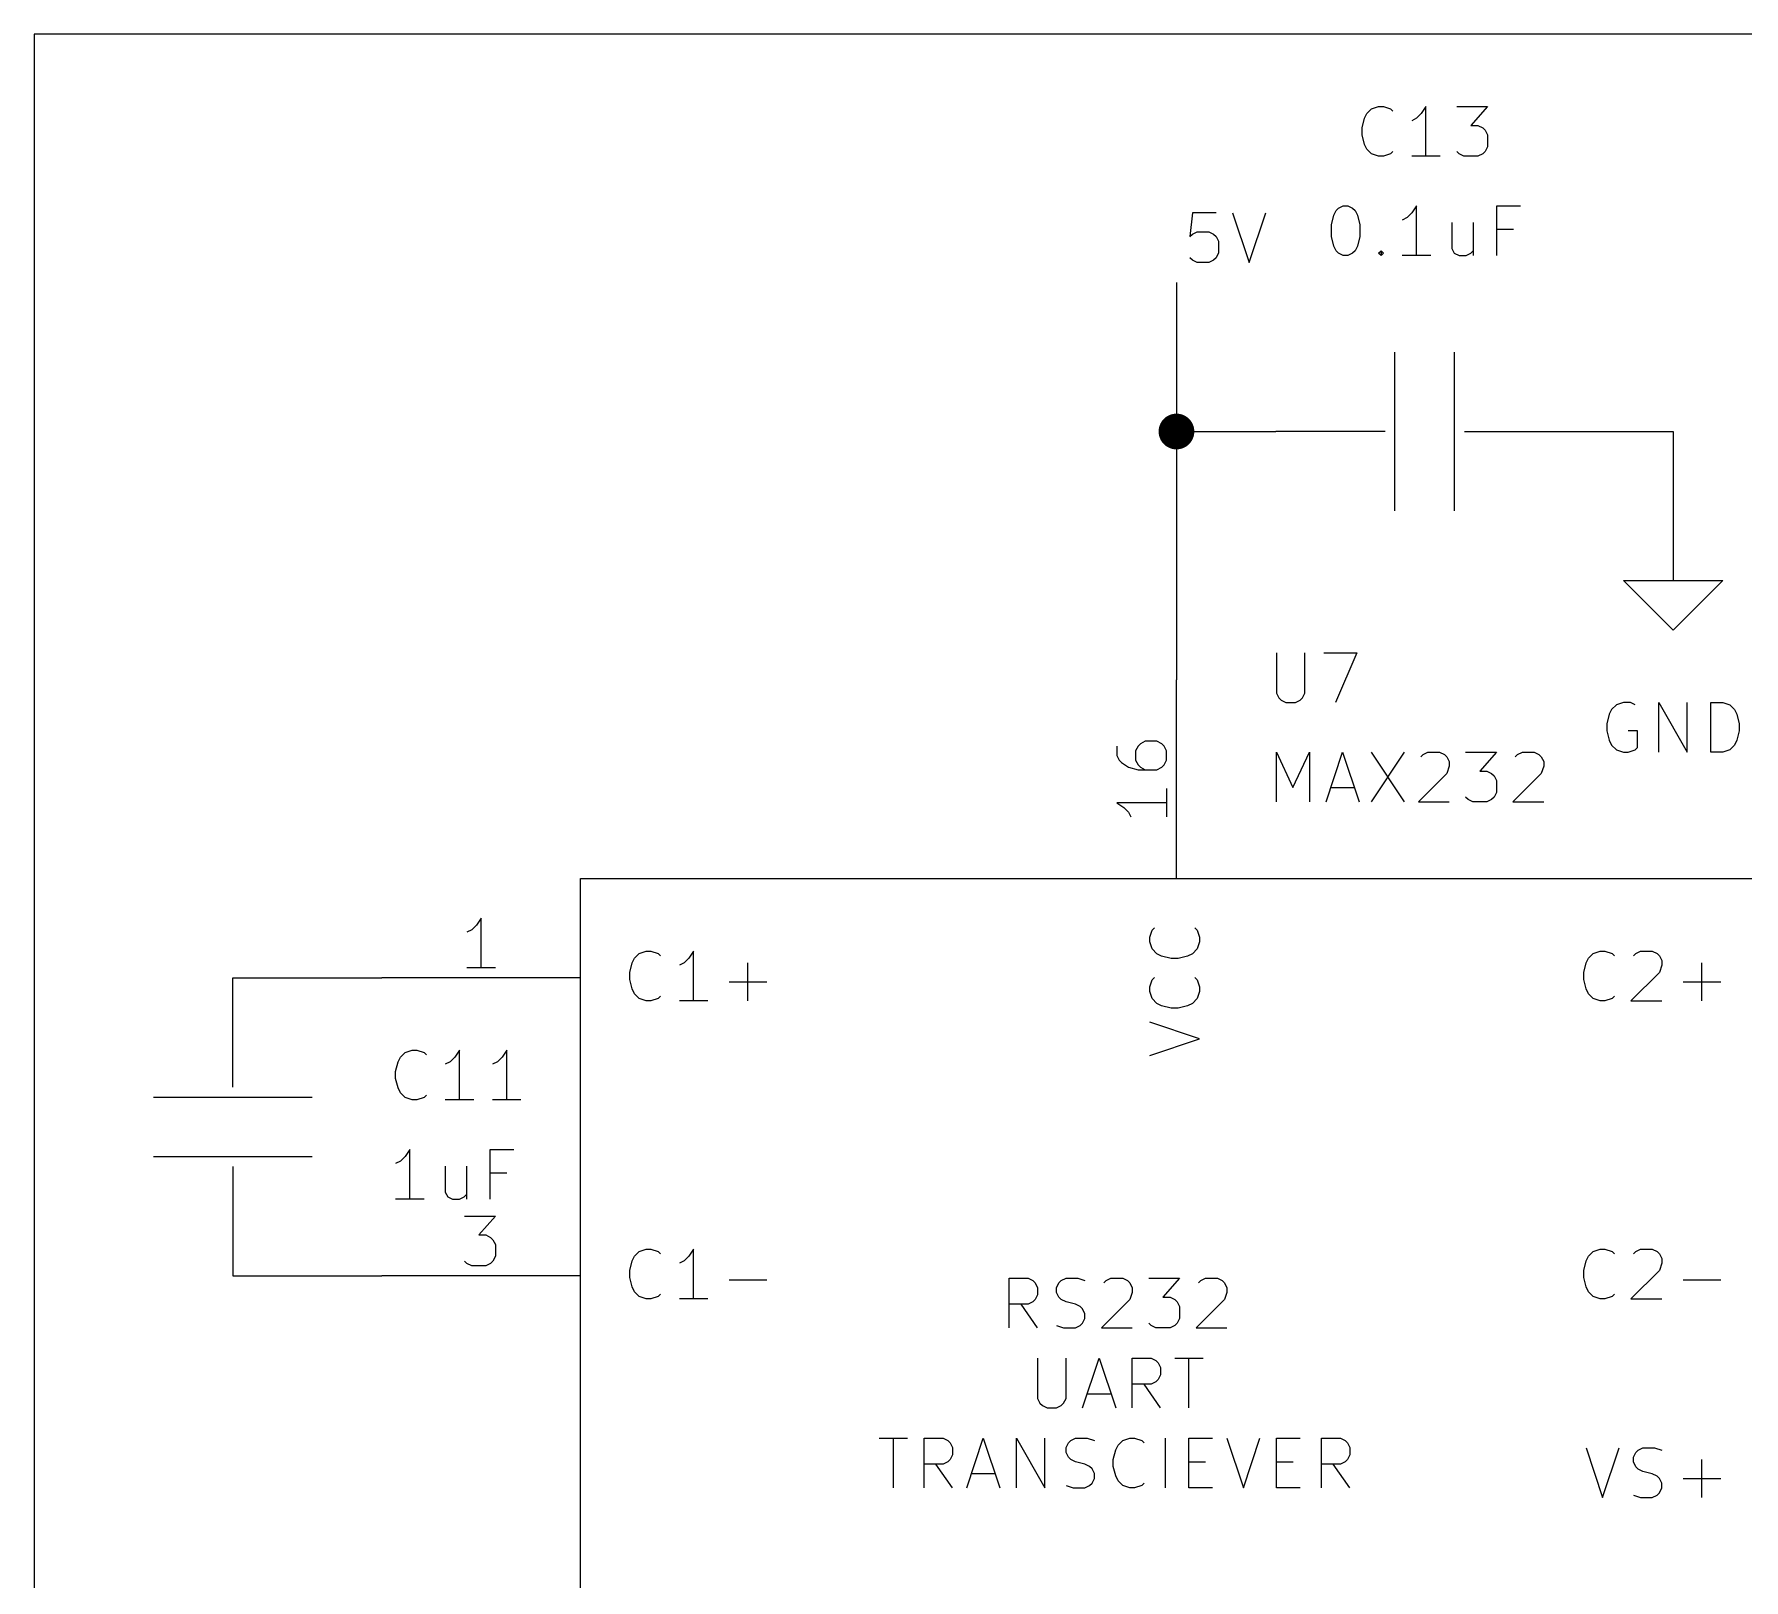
# Model space of a CAD drawing. Header units: millimetres. Extents: x 10 to 287, y -200 to -10.
# Drawn here: x 185.42 to 229.14, y -119.53 to -80.01 of the extents above; entities that cross this region are included whole.
import ezdxf

# ---------------------------------------------------------------- set-up
doc = ezdxf.new("R2010")
doc.units = ezdxf.units.MM
for name, color, linetype in [('GREENSIXTYFIVE', 129, 'CONTINUOUS'), ('LIGHTBLUE', 172, 'CONTINUOUS'), ('LIGHTGREEN', 92, 'CONTINUOUS'), ('LIGHTRED', 12, 'CONTINUOUS'), ('RED', 14, 'CONTINUOUS'), ('REDSIX', 19, 'CONTINUOUS'), ('WHITE', 250, 'CONTINUOUS')]:
    doc.layers.add(name, color=color, linetype=linetype)

msp = doc.modelspace()

# ---------------------------------------------------------------- linework, layer by layer
at = {"layer": 'GREENSIXTYFIVE', "linetype": 'CONTINUOUS'}
for p, q in [((219.3774, -82.4034), (219.4378, -82.1615)), ((219.4378, -82.1615), (219.4983, -82.0406)), ((219.4983, -82.0406), (219.6193, -81.9196)), ((219.6193, -81.9196), (219.8007, -81.8591)), ((219.8007, -81.8591), (219.9216, -81.8591)), ((219.9216, -81.8591), (220.1031, -81.9196)), ((220.1031, -81.9196), (220.1635, -81.9801)), ((220.7683, -82.1615), (220.6474, -82.222)), ((220.8893, -82.0406), (220.7683, -82.1615)), ((221.0102, -81.8591), (220.8893, -82.0406)), ((221.0102, -83.1291), (221.0102, -81.8591)), ((221.7964, -81.8591), (222.5826, -81.8591)), ((222.5826, -81.8591), (222.1592, -82.3429)), ((219.3774, -82.5848), (219.3774, -82.4034)), ((219.4378, -82.8267), (219.3774, -82.5848)), ((222.1592, -82.3429), (222.3407, -82.3429)), ((222.3407, -82.3429), (222.4616, -82.4034)), ((222.4616, -82.4034), (222.5221, -82.4639)), ((222.5221, -82.4639), (222.5826, -82.5848)), ((222.5826, -82.5848), (222.5826, -82.8872)), ((219.4983, -82.9477), (219.4378, -82.8267)), ((219.6193, -83.0687), (219.4983, -82.9477)), ((220.1635, -83.0082), (220.1031, -83.0687)), ((221.8569, -83.0687), (221.7964, -83.0082)), ((222.5221, -83.0082), (222.4616, -83.0687)), ((222.5826, -82.8872), (222.5221, -83.0082)), ((219.8007, -83.1291), (219.6193, -83.0687)), ((219.9216, -83.1291), (219.8007, -83.1291)), ((220.1031, -83.0687), (219.9216, -83.1291)), ((221.3731, -83.1291), (220.6474, -83.1291)), ((221.9778, -83.1291), (221.8569, -83.0687)), ((222.3407, -83.1291), (221.9778, -83.1291)), ((222.4616, -83.0687), (222.3407, -83.1291)), ((218.5912, -84.8829), (218.6516, -84.641)), ((218.6516, -84.641), (218.7121, -84.5201)), ((218.7121, -84.5201), (218.7726, -84.4596)), ((218.7726, -84.4596), (218.8935, -84.3991)), ((218.8935, -84.3991), (219.0145, -84.3991)), ((219.0145, -84.3991), (219.1354, -84.4596)), ((219.1354, -84.4596), (219.1959, -84.5201)), ((219.1959, -84.5201), (219.2564, -84.641)), ((219.2564, -84.641), (219.3169, -84.8829)), ((220.5264, -84.7015), (220.4055, -84.762)), ((220.6474, -84.5806), (220.5264, -84.7015)), ((220.7683, -84.3991), (220.6474, -84.5806)), ((220.7683, -85.6691), (220.7683, -84.3991)), ((222.8244, -85.6691), (222.8244, -84.3991)), ((222.8244, -84.3991), (223.4292, -84.3991)), ((218.5912, -85.1853), (218.5912, -84.8829)), ((218.6516, -85.4272), (218.5912, -85.1853)), ((219.3169, -85.1853), (219.2564, -85.4272)), ((219.3169, -84.8829), (219.3169, -85.1853)), ((221.6754, -84.8225), (221.6754, -85.4877)), ((222.2197, -84.8225), (222.2197, -85.6691)), ((223.2478, -85.0039), (222.8244, -85.0039)), ((218.7121, -85.5482), (218.6516, -85.4272)), ((218.7726, -85.6087), (218.7121, -85.5482)), ((218.8935, -85.6691), (218.7726, -85.6087)), ((219.0145, -85.6691), (218.8935, -85.6691)), ((219.1354, -85.6087), (219.0145, -85.6691)), ((219.1959, -85.5482), (219.1354, -85.6087)), ((219.2564, -85.4272), (219.1959, -85.5482)), ((219.8007, -85.6087), (219.8611, -85.5482)), ((219.8611, -85.6691), (219.8007, -85.6087)), ((219.8611, -85.5482), (219.9216, -85.6087)), ((219.8611, -85.5482), (219.8611, -85.6691)), ((219.9216, -85.6087), (219.8611, -85.6691)), ((221.1312, -85.6691), (220.4055, -85.6691)), ((221.6754, -85.4877), (221.7359, -85.6087)), ((221.7359, -85.6087), (221.8569, -85.6691)), ((221.8569, -85.6691), (222.0383, -85.6691)), ((222.0383, -85.6691), (222.1592, -85.6087)), ((222.1592, -85.6087), (222.2197, -85.5482)), ((217.1868, -95.8292), (217.1868, -96.8573)), ((217.1868, -95.8292), (217.1868, -96.8573)), ((217.9125, -96.8573), (217.9125, -95.8292)), ((217.9125, -96.8573), (217.9125, -95.8292)), ((218.3964, -95.8292), (219.243, -95.8292)), ((218.3964, -95.8292), (219.243, -95.8292)), ((219.243, -95.8292), (218.6988, -97.0992)), ((219.243, -95.8292), (218.6988, -97.0992)), ((217.1868, -96.8573), (217.2473, -96.9783)), ((217.1868, -96.8573), (217.2473, -96.9783)), ((217.2473, -96.9783), (217.3078, -97.0388)), ((217.2473, -96.9783), (217.3078, -97.0388)), ((217.3078, -97.0388), (217.4287, -97.0992)), ((217.3078, -97.0388), (217.4287, -97.0992)), ((217.6706, -97.0992), (217.7916, -97.0388)), ((217.6706, -97.0992), (217.7916, -97.0388)), ((217.7916, -97.0388), (217.8521, -96.9783)), ((217.7916, -97.0388), (217.8521, -96.9783)), ((217.8521, -96.9783), (217.9125, -96.8573)), ((217.8521, -96.9783), (217.9125, -96.8573)), ((217.4287, -97.0992), (217.6706, -97.0992)), ((217.4287, -97.0992), (217.6706, -97.0992)), ((225.6971, -97.4016), (225.6367, -97.6435)), ((225.6971, -97.4016), (225.6367, -97.6435)), ((225.7576, -97.2807), (225.6971, -97.4016)), ((225.7576, -97.2807), (225.6971, -97.4016)), ((225.8786, -97.1597), (225.7576, -97.2807)), ((225.8786, -97.1597), (225.7576, -97.2807)), ((226.06, -97.0992), (225.8786, -97.1597)), ((226.06, -97.0992), (225.8786, -97.1597)), ((226.2414, -97.0992), (226.06, -97.0992)), ((226.2414, -97.0992), (226.06, -97.0992)), ((226.3624, -97.1597), (226.2414, -97.0992)), ((226.3624, -97.1597), (226.2414, -97.0992)), ((226.9671, -98.3692), (226.9671, -97.0992)), ((226.9671, -97.0992), (227.6928, -98.3692)), ((226.9671, -98.3692), (226.9671, -97.0992)), ((226.9671, -97.0992), (227.6928, -98.3692)), ((227.6928, -98.3692), (227.6928, -97.0992)), ((227.6928, -98.3692), (227.6928, -97.0992)), ((228.2976, -98.3692), (228.2976, -97.0992)), ((228.2976, -97.0992), (228.6, -97.0992)), ((228.2976, -98.3692), (228.2976, -97.0992)), ((228.2976, -97.0992), (228.6, -97.0992)), ((228.6, -97.0992), (228.7814, -97.1597)), ((228.6, -97.0992), (228.7814, -97.1597)), ((228.7814, -97.1597), (228.9024, -97.2807)), ((228.7814, -97.1597), (228.9024, -97.2807)), ((228.9024, -97.2807), (228.9629, -97.4016)), ((228.9024, -97.2807), (228.9629, -97.4016)), ((228.9629, -97.4016), (229.0233, -97.6435)), ((228.9629, -97.4016), (229.0233, -97.6435)), ((225.6367, -97.6435), (225.6367, -97.8249)), ((225.6367, -97.6435), (225.6367, -97.8249)), ((225.6367, -97.8249), (225.6971, -98.0668)), ((225.6367, -97.8249), (225.6971, -98.0668)), ((226.4228, -97.8249), (226.1809, -97.8249)), ((226.4228, -97.8249), (226.1809, -97.8249)), ((226.4228, -98.2483), (226.4228, -97.8249)), ((226.4228, -98.2483), (226.4228, -97.8249)), ((229.0233, -97.8249), (228.9629, -98.0668)), ((229.0233, -97.8249), (228.9629, -98.0668)), ((229.0233, -97.6435), (229.0233, -97.8249)), ((229.0233, -97.6435), (229.0233, -97.8249)), ((225.6971, -98.0668), (225.7576, -98.1878)), ((225.6971, -98.0668), (225.7576, -98.1878)), ((225.7576, -98.1878), (225.8786, -98.3088)), ((225.7576, -98.1878), (225.8786, -98.3088)), ((225.8786, -98.3088), (226.06, -98.3692)), ((225.8786, -98.3088), (226.06, -98.3692)), ((226.1809, -98.3692), (226.3624, -98.3088)), ((226.1809, -98.3692), (226.3624, -98.3088)), ((226.3624, -98.3088), (226.4228, -98.2483)), ((226.3624, -98.3088), (226.4228, -98.2483)), ((228.7814, -98.3088), (228.6, -98.3692)), ((228.7814, -98.3088), (228.6, -98.3692)), ((228.9024, -98.1878), (228.7814, -98.3088)), ((228.9024, -98.1878), (228.7814, -98.3088)), ((228.9629, -98.0668), (228.9024, -98.1878)), ((228.9629, -98.0668), (228.9024, -98.1878)), ((217.1868, -99.6392), (217.1868, -98.3692)), ((217.1868, -98.3692), (217.6102, -99.2764)), ((217.1868, -99.6392), (217.1868, -98.3692)), ((217.1868, -98.3692), (217.6102, -99.2764)), ((217.6102, -99.2764), (218.0335, -98.3692)), ((217.6102, -99.2764), (218.0335, -98.3692)), ((218.0335, -98.3692), (218.0335, -99.6392)), ((218.0335, -98.3692), (218.0335, -99.6392)), ((218.4568, -99.6392), (218.8801, -98.3692)), ((218.4568, -99.6392), (218.8801, -98.3692)), ((218.8801, -98.3692), (219.3035, -99.6392)), ((218.8801, -98.3692), (219.3035, -99.6392)), ((219.6059, -98.3692), (220.4525, -99.6392)), ((220.4525, -98.3692), (219.6059, -99.6392)), ((219.6059, -98.3692), (220.4525, -99.6392)), ((220.4525, -98.3692), (219.6059, -99.6392)), ((220.8759, -98.4902), (220.9363, -98.4297)), ((220.8759, -98.4902), (220.9363, -98.4297)), ((220.9363, -98.4297), (221.0573, -98.3692)), ((220.9363, -98.4297), (221.0573, -98.3692)), ((221.0573, -98.3692), (221.3597, -98.3692)), ((221.0573, -98.3692), (221.3597, -98.3692)), ((221.3597, -98.3692), (221.4806, -98.4297)), ((221.3597, -98.3692), (221.4806, -98.4297)), ((221.4806, -98.4297), (221.5411, -98.4902)), ((221.4806, -98.4297), (221.5411, -98.4902)), ((221.5411, -98.4902), (221.6016, -98.6111)), ((221.5411, -98.4902), (221.6016, -98.6111)), ((221.6016, -98.7321), (221.5411, -98.9135)), ((221.6016, -98.7321), (221.5411, -98.9135)), ((221.6016, -98.6111), (221.6016, -98.7321)), ((221.6016, -98.6111), (221.6016, -98.7321)), ((222.0249, -98.3692), (222.8111, -98.3692)), ((222.0249, -98.3692), (222.8111, -98.3692)), ((222.8111, -98.3692), (222.3877, -98.853)), ((222.8111, -98.3692), (222.3877, -98.853)), ((223.2949, -98.4902), (223.3553, -98.4297)), ((223.2949, -98.4902), (223.3553, -98.4297)), ((223.3553, -98.4297), (223.4763, -98.3692)), ((223.3553, -98.4297), (223.4763, -98.3692)), ((223.4763, -98.3692), (223.7787, -98.3692)), ((223.4763, -98.3692), (223.7787, -98.3692)), ((223.7787, -98.3692), (223.8996, -98.4297)), ((223.7787, -98.3692), (223.8996, -98.4297)), ((223.8996, -98.4297), (223.9601, -98.4902)), ((223.8996, -98.4297), (223.9601, -98.4902)), ((223.9601, -98.4902), (224.0206, -98.6111)), ((223.9601, -98.4902), (224.0206, -98.6111)), ((224.0206, -98.7321), (223.9601, -98.9135)), ((224.0206, -98.7321), (223.9601, -98.9135)), ((224.0206, -98.6111), (224.0206, -98.7321)), ((224.0206, -98.6111), (224.0206, -98.7321)), ((226.06, -98.3692), (226.1809, -98.3692)), ((226.06, -98.3692), (226.1809, -98.3692)), ((228.6, -98.3692), (228.2976, -98.3692)), ((228.6, -98.3692), (228.2976, -98.3692)), ((221.5411, -98.9135), (220.8154, -99.6392)), ((221.5411, -98.9135), (220.8154, -99.6392)), ((222.3877, -98.853), (222.5692, -98.853)), ((222.3877, -98.853), (222.5692, -98.853)), ((222.5692, -98.853), (222.6901, -98.9135)), ((222.5692, -98.853), (222.6901, -98.9135)), ((222.6901, -98.9135), (222.7506, -98.974)), ((222.6901, -98.9135), (222.7506, -98.974)), ((222.7506, -98.974), (222.8111, -99.0949)), ((222.7506, -98.974), (222.8111, -99.0949)), ((222.8111, -99.0949), (222.8111, -99.3973)), ((222.8111, -99.0949), (222.8111, -99.3973)), ((223.9601, -98.9135), (223.2344, -99.6392)), ((223.9601, -98.9135), (223.2344, -99.6392)), ((218.5778, -99.2764), (219.1825, -99.2764)), ((218.5778, -99.2764), (219.1825, -99.2764)), ((220.8154, -99.6392), (221.6016, -99.6392)), ((220.8154, -99.6392), (221.6016, -99.6392)), ((222.0854, -99.5788), (222.0249, -99.5183)), ((222.0854, -99.5788), (222.0249, -99.5183)), ((222.2063, -99.6392), (222.0854, -99.5788)), ((222.2063, -99.6392), (222.0854, -99.5788)), ((222.5692, -99.6392), (222.2063, -99.6392)), ((222.5692, -99.6392), (222.2063, -99.6392)), ((222.6901, -99.5788), (222.5692, -99.6392)), ((222.6901, -99.5788), (222.5692, -99.6392)), ((222.7506, -99.5183), (222.6901, -99.5788)), ((222.7506, -99.5183), (222.6901, -99.5788)), ((222.8111, -99.3973), (222.7506, -99.5183)), ((222.8111, -99.3973), (222.7506, -99.5183)), ((223.2344, -99.6392), (224.0206, -99.6392)), ((223.2344, -99.6392), (224.0206, -99.6392)), ((213.9475, -103.0998), (214.008, -102.9183)), ((213.9475, -103.0998), (214.008, -102.9183)), ((213.9475, -103.2207), (213.9475, -103.0998)), ((213.9475, -103.2207), (213.9475, -103.0998)), ((214.008, -102.9183), (214.0685, -102.8579)), ((214.008, -102.9183), (214.0685, -102.8579)), ((215.0966, -102.8579), (215.1571, -102.9183)), ((215.0966, -102.8579), (215.1571, -102.9183)), ((215.1571, -102.9183), (215.2175, -103.0998)), ((215.1571, -102.9183), (215.2175, -103.0998)), ((215.2175, -103.0998), (215.2175, -103.2207)), ((215.2175, -103.0998), (215.2175, -103.2207)), ((200.7688, -103.639), (200.8898, -103.518)), ((200.7688, -103.639), (200.8898, -103.518)), ((200.8898, -103.518), (201.0712, -103.4575)), ((200.8898, -103.518), (201.0712, -103.4575)), ((201.0712, -103.4575), (201.1921, -103.4575)), ((201.0712, -103.4575), (201.1921, -103.4575)), ((201.1921, -103.4575), (201.3736, -103.518)), ((201.1921, -103.4575), (201.3736, -103.518)), ((201.3736, -103.518), (201.434, -103.5785)), ((201.3736, -103.518), (201.434, -103.5785)), ((202.2807, -103.4575), (202.1598, -103.639)), ((202.2807, -103.4575), (202.1598, -103.639)), ((202.2807, -104.7275), (202.2807, -103.4575)), ((202.2807, -104.7275), (202.2807, -103.4575)), ((214.008, -103.4021), (213.9475, -103.2207)), ((214.008, -103.4021), (213.9475, -103.2207)), ((214.129, -103.5231), (214.008, -103.4021)), ((214.129, -103.5231), (214.008, -103.4021)), ((214.2499, -103.5836), (214.129, -103.5231)), ((214.2499, -103.5836), (214.129, -103.5231)), ((214.4918, -103.644), (214.2499, -103.5836)), ((214.4918, -103.644), (214.2499, -103.5836)), ((214.9151, -103.5836), (214.6732, -103.644)), ((214.9151, -103.5836), (214.6732, -103.644)), ((215.0361, -103.5231), (214.9151, -103.5836)), ((215.0361, -103.5231), (214.9151, -103.5836)), ((215.1571, -103.4021), (215.0361, -103.5231)), ((215.1571, -103.4021), (215.0361, -103.5231)), ((215.2175, -103.2207), (215.1571, -103.4021)), ((215.2175, -103.2207), (215.1571, -103.4021)), ((225.1649, -103.639), (225.2859, -103.518)), ((225.1649, -103.639), (225.2859, -103.518)), ((225.2859, -103.518), (225.4673, -103.4575)), ((225.2859, -103.518), (225.4673, -103.4575)), ((225.4673, -103.4575), (225.5882, -103.4575)), ((225.4673, -103.4575), (225.5882, -103.4575)), ((225.5882, -103.4575), (225.7697, -103.518)), ((225.5882, -103.4575), (225.7697, -103.518)), ((225.7697, -103.518), (225.8301, -103.5785)), ((225.7697, -103.518), (225.8301, -103.5785)), ((226.314, -103.5785), (226.3744, -103.518)), ((226.314, -103.5785), (226.3744, -103.518)), ((226.3744, -103.518), (226.4954, -103.4575)), ((226.3744, -103.518), (226.4954, -103.4575)), ((226.4954, -103.4575), (226.7978, -103.4575)), ((226.4954, -103.4575), (226.7978, -103.4575)), ((226.7978, -103.4575), (226.9187, -103.518)), ((226.7978, -103.4575), (226.9187, -103.518)), ((226.9187, -103.518), (226.9792, -103.5785)), ((226.9187, -103.518), (226.9792, -103.5785)), ((226.9792, -103.5785), (227.0397, -103.6994)), ((226.9792, -103.5785), (227.0397, -103.6994)), ((200.6479, -104.0018), (200.7083, -103.7599)), ((200.6479, -104.0018), (200.7083, -103.7599)), ((200.6479, -104.1832), (200.6479, -104.0018)), ((200.6479, -104.1832), (200.6479, -104.0018)), ((200.7083, -103.7599), (200.7688, -103.639)), ((200.7083, -103.7599), (200.7688, -103.639)), ((202.0388, -103.7599), (201.9179, -103.8204)), ((202.0388, -103.7599), (201.9179, -103.8204)), ((202.1598, -103.639), (202.0388, -103.7599)), ((202.1598, -103.639), (202.0388, -103.7599)), ((203.6716, -104.7275), (203.6716, -103.7599)), ((203.6716, -104.7275), (203.6716, -103.7599)), ((214.6732, -103.644), (214.4918, -103.644)), ((214.6732, -103.644), (214.4918, -103.644)), ((225.044, -104.0018), (225.1044, -103.7599)), ((225.044, -104.0018), (225.1044, -103.7599)), ((225.044, -104.1832), (225.044, -104.0018)), ((225.044, -104.1832), (225.044, -104.0018)), ((225.1044, -103.7599), (225.1649, -103.639)), ((225.1044, -103.7599), (225.1649, -103.639)), ((226.9792, -104.0018), (226.2535, -104.7275)), ((226.9792, -104.0018), (226.2535, -104.7275)), ((227.0397, -103.8204), (226.9792, -104.0018)), ((227.0397, -103.8204), (226.9792, -104.0018)), ((227.0397, -103.6994), (227.0397, -103.8204)), ((227.0397, -103.6994), (227.0397, -103.8204)), ((228.0677, -104.7275), (228.0677, -103.7599)), ((228.0677, -104.7275), (228.0677, -103.7599)), ((200.7083, -104.4251), (200.6479, -104.1832)), ((200.7083, -104.4251), (200.6479, -104.1832)), ((200.7688, -104.5461), (200.7083, -104.4251)), ((200.7688, -104.5461), (200.7083, -104.4251)), ((203.1878, -104.2437), (204.1555, -104.2437)), ((203.1878, -104.2437), (204.1555, -104.2437)), ((213.9475, -104.3698), (214.008, -104.1883)), ((213.9475, -104.3698), (214.008, -104.1883)), ((213.9475, -104.4907), (213.9475, -104.3698)), ((213.9475, -104.4907), (213.9475, -104.3698)), ((214.008, -104.1883), (214.0685, -104.1279)), ((214.008, -104.1883), (214.0685, -104.1279)), ((215.0966, -104.1279), (215.1571, -104.1883)), ((215.0966, -104.1279), (215.1571, -104.1883)), ((215.1571, -104.1883), (215.2175, -104.3698)), ((215.1571, -104.1883), (215.2175, -104.3698)), ((215.2175, -104.3698), (215.2175, -104.4907)), ((215.2175, -104.3698), (215.2175, -104.4907)), ((225.1044, -104.4251), (225.044, -104.1832)), ((225.1044, -104.4251), (225.044, -104.1832)), ((225.1649, -104.5461), (225.1044, -104.4251)), ((225.1649, -104.5461), (225.1044, -104.4251)), ((227.5839, -104.2437), (228.5516, -104.2437)), ((227.5839, -104.2437), (228.5516, -104.2437)), ((200.8898, -104.6671), (200.7688, -104.5461)), ((200.8898, -104.6671), (200.7688, -104.5461)), ((201.0712, -104.7275), (200.8898, -104.6671)), ((201.0712, -104.7275), (200.8898, -104.6671)), ((201.1921, -104.7275), (201.0712, -104.7275)), ((201.1921, -104.7275), (201.0712, -104.7275)), ((201.3736, -104.6671), (201.1921, -104.7275)), ((201.3736, -104.6671), (201.1921, -104.7275)), ((201.434, -104.6066), (201.3736, -104.6671)), ((201.434, -104.6066), (201.3736, -104.6671)), ((202.6436, -104.7275), (201.9179, -104.7275)), ((202.6436, -104.7275), (201.9179, -104.7275)), ((214.008, -104.6721), (213.9475, -104.4907)), ((214.008, -104.6721), (213.9475, -104.4907)), ((214.129, -104.7931), (214.008, -104.6721)), ((214.129, -104.7931), (214.008, -104.6721)), ((214.2499, -104.8536), (214.129, -104.7931)), ((214.2499, -104.8536), (214.129, -104.7931)), ((214.4918, -104.914), (214.2499, -104.8536)), ((214.4918, -104.914), (214.2499, -104.8536)), ((214.6732, -104.914), (214.4918, -104.914)), ((214.6732, -104.914), (214.4918, -104.914)), ((214.9151, -104.8536), (214.6732, -104.914)), ((214.9151, -104.8536), (214.6732, -104.914)), ((215.0361, -104.7931), (214.9151, -104.8536)), ((215.0361, -104.7931), (214.9151, -104.8536)), ((215.1571, -104.6721), (215.0361, -104.7931)), ((215.1571, -104.6721), (215.0361, -104.7931)), ((215.2175, -104.4907), (215.1571, -104.6721)), ((215.2175, -104.4907), (215.1571, -104.6721)), ((225.2859, -104.6671), (225.1649, -104.5461)), ((225.2859, -104.6671), (225.1649, -104.5461)), ((225.4673, -104.7275), (225.2859, -104.6671)), ((225.4673, -104.7275), (225.2859, -104.6671)), ((225.5882, -104.7275), (225.4673, -104.7275)), ((225.5882, -104.7275), (225.4673, -104.7275)), ((225.7697, -104.6671), (225.5882, -104.7275)), ((225.7697, -104.6671), (225.5882, -104.7275)), ((225.8301, -104.6066), (225.7697, -104.6671)), ((225.8301, -104.6066), (225.7697, -104.6671)), ((226.2535, -104.7275), (227.0397, -104.7275)), ((226.2535, -104.7275), (227.0397, -104.7275)), ((215.2175, -105.7003), (213.9475, -105.2769)), ((215.2175, -105.7003), (213.9475, -105.2769)), ((213.9475, -106.1236), (215.2175, -105.7003)), ((213.9475, -106.1236), (215.2175, -105.7003)), ((194.7235, -106.2915), (194.784, -106.1706)), ((194.7235, -106.2915), (194.784, -106.1706)), ((194.784, -106.1706), (194.905, -106.0496)), ((194.784, -106.1706), (194.905, -106.0496)), ((194.905, -106.0496), (195.0864, -105.9891)), ((194.905, -106.0496), (195.0864, -105.9891)), ((195.0864, -105.9891), (195.2073, -105.9891)), ((195.0864, -105.9891), (195.2073, -105.9891)), ((195.2073, -105.9891), (195.3888, -106.0496)), ((195.2073, -105.9891), (195.3888, -106.0496)), ((195.3888, -106.0496), (195.4492, -106.1101)), ((195.3888, -106.0496), (195.4492, -106.1101)), ((196.175, -106.1706), (196.054, -106.2915)), ((196.175, -106.1706), (196.054, -106.2915)), ((196.2959, -105.9891), (196.175, -106.1706)), ((196.2959, -105.9891), (196.175, -106.1706)), ((196.2959, -107.2591), (196.2959, -105.9891)), ((196.2959, -107.2591), (196.2959, -105.9891)), ((197.3845, -106.1706), (197.2635, -106.2915)), ((197.3845, -106.1706), (197.2635, -106.2915)), ((197.5054, -105.9891), (197.3845, -106.1706)), ((197.5054, -105.9891), (197.3845, -106.1706)), ((197.5054, -107.2591), (197.5054, -105.9891)), ((197.5054, -107.2591), (197.5054, -105.9891)), ((194.6631, -106.5334), (194.7235, -106.2915)), ((194.6631, -106.5334), (194.7235, -106.2915)), ((194.6631, -106.7148), (194.6631, -106.5334)), ((194.6631, -106.7148), (194.6631, -106.5334)), ((196.054, -106.2915), (195.9331, -106.352)), ((196.054, -106.2915), (195.9331, -106.352)), ((197.2635, -106.2915), (197.1426, -106.352)), ((197.2635, -106.2915), (197.1426, -106.352)), ((194.7235, -106.9567), (194.6631, -106.7148)), ((194.7235, -106.9567), (194.6631, -106.7148)), ((194.784, -107.0777), (194.7235, -106.9567)), ((194.784, -107.0777), (194.7235, -106.9567)), ((194.905, -107.1987), (194.784, -107.0777)), ((194.905, -107.1987), (194.784, -107.0777)), ((195.0864, -107.2591), (194.905, -107.1987)), ((195.0864, -107.2591), (194.905, -107.1987)), ((195.2073, -107.2591), (195.0864, -107.2591)), ((195.2073, -107.2591), (195.0864, -107.2591)), ((195.3888, -107.1987), (195.2073, -107.2591)), ((195.3888, -107.1987), (195.2073, -107.2591)), ((195.4492, -107.1382), (195.3888, -107.1987)), ((195.4492, -107.1382), (195.3888, -107.1987)), ((196.6588, -107.2591), (195.9331, -107.2591)), ((196.6588, -107.2591), (195.9331, -107.2591)), ((197.8683, -107.2591), (197.1426, -107.2591)), ((197.8683, -107.2591), (197.1426, -107.2591)), ((194.784, -108.8315), (194.6631, -108.892)), ((194.784, -108.8315), (194.6631, -108.892)), ((194.905, -108.7106), (194.784, -108.8315)), ((194.905, -108.7106), (194.784, -108.8315)), ((195.0259, -108.5291), (194.905, -108.7106)), ((195.0259, -108.5291), (194.905, -108.7106)), ((195.0259, -109.7991), (195.0259, -108.5291)), ((195.0259, -109.7991), (195.0259, -108.5291)), ((197.082, -109.7991), (197.082, -108.5291)), ((197.082, -108.5291), (197.6868, -108.5291)), ((197.082, -109.7991), (197.082, -108.5291)), ((197.082, -108.5291), (197.6868, -108.5291)), ((195.933, -108.9525), (195.933, -109.6177)), ((195.933, -108.9525), (195.933, -109.6177)), ((196.4773, -108.9525), (196.4773, -109.7991)), ((196.4773, -108.9525), (196.4773, -109.7991)), ((197.5054, -109.1339), (197.082, -109.1339)), ((197.5054, -109.1339), (197.082, -109.1339)), ((195.933, -109.6177), (195.9935, -109.7387)), ((195.933, -109.6177), (195.9935, -109.7387)), ((196.4168, -109.7387), (196.4773, -109.6782)), ((196.4168, -109.7387), (196.4773, -109.6782)), ((195.3888, -109.7991), (194.6631, -109.7991)), ((195.3888, -109.7991), (194.6631, -109.7991)), ((195.9935, -109.7387), (196.1145, -109.7991)), ((195.9935, -109.7387), (196.1145, -109.7991)), ((196.1145, -109.7991), (196.2959, -109.7991)), ((196.1145, -109.7991), (196.2959, -109.7991)), ((196.2959, -109.7991), (196.4168, -109.7387)), ((196.2959, -109.7991), (196.4168, -109.7387)), ((200.6479, -111.6218), (200.7083, -111.3799)), ((200.6479, -111.6218), (200.7083, -111.3799)), ((200.7083, -111.3799), (200.7688, -111.259)), ((200.7083, -111.3799), (200.7688, -111.259)), ((200.7688, -111.259), (200.8898, -111.138)), ((200.7688, -111.259), (200.8898, -111.138)), ((200.8898, -111.138), (201.0712, -111.0775)), ((200.8898, -111.138), (201.0712, -111.0775)), ((201.0712, -111.0775), (201.1921, -111.0775)), ((201.0712, -111.0775), (201.1921, -111.0775)), ((201.1921, -111.0775), (201.3736, -111.138)), ((201.1921, -111.0775), (201.3736, -111.138)), ((201.3736, -111.138), (201.434, -111.1985)), ((201.3736, -111.138), (201.434, -111.1985)), ((202.0388, -111.3799), (201.9179, -111.4404)), ((202.0388, -111.3799), (201.9179, -111.4404)), ((202.1598, -111.259), (202.0388, -111.3799)), ((202.1598, -111.259), (202.0388, -111.3799)), ((202.2807, -111.0775), (202.1598, -111.259)), ((202.2807, -111.0775), (202.1598, -111.259)), ((202.2807, -112.3475), (202.2807, -111.0775)), ((202.2807, -112.3475), (202.2807, -111.0775)), ((225.044, -111.6218), (225.1044, -111.3799)), ((225.044, -111.6218), (225.1044, -111.3799)), ((225.1044, -111.3799), (225.1649, -111.259)), ((225.1044, -111.3799), (225.1649, -111.259)), ((225.1649, -111.259), (225.2859, -111.138)), ((225.1649, -111.259), (225.2859, -111.138)), ((225.2859, -111.138), (225.4673, -111.0775)), ((225.2859, -111.138), (225.4673, -111.0775)), ((225.4673, -111.0775), (225.5882, -111.0775)), ((225.4673, -111.0775), (225.5882, -111.0775)), ((225.5882, -111.0775), (225.7697, -111.138)), ((225.5882, -111.0775), (225.7697, -111.138)), ((225.7697, -111.138), (225.8301, -111.1985)), ((225.7697, -111.138), (225.8301, -111.1985)), ((226.314, -111.1985), (226.3744, -111.138)), ((226.314, -111.1985), (226.3744, -111.138)), ((226.3744, -111.138), (226.4954, -111.0775)), ((226.3744, -111.138), (226.4954, -111.0775)), ((226.4954, -111.0775), (226.7978, -111.0775)), ((226.4954, -111.0775), (226.7978, -111.0775)), ((226.7978, -111.0775), (226.9187, -111.138)), ((226.7978, -111.0775), (226.9187, -111.138)), ((226.9187, -111.138), (226.9792, -111.1985)), ((226.9187, -111.138), (226.9792, -111.1985)), ((226.9792, -111.1985), (227.0397, -111.3194)), ((226.9792, -111.1985), (227.0397, -111.3194)), ((227.0397, -111.4404), (226.9792, -111.6218)), ((227.0397, -111.4404), (226.9792, -111.6218)), ((227.0397, -111.3194), (227.0397, -111.4404)), ((227.0397, -111.3194), (227.0397, -111.4404)), ((200.6479, -111.8032), (200.6479, -111.6218)), ((200.6479, -111.8032), (200.6479, -111.6218)), ((200.7083, -112.0451), (200.6479, -111.8032)), ((200.7083, -112.0451), (200.6479, -111.8032)), ((203.1878, -111.8637), (204.1555, -111.8637)), ((203.1878, -111.8637), (204.1555, -111.8637)), ((225.044, -111.8032), (225.044, -111.6218)), ((225.044, -111.8032), (225.044, -111.6218)), ((225.1044, -112.0451), (225.044, -111.8032)), ((225.1044, -112.0451), (225.044, -111.8032)), ((226.9792, -111.6218), (226.2535, -112.3475)), ((226.9792, -111.6218), (226.2535, -112.3475)), ((227.5839, -111.8637), (228.5516, -111.8637)), ((227.5839, -111.8637), (228.5516, -111.8637)), ((200.7688, -112.1661), (200.7083, -112.0451)), ((200.7688, -112.1661), (200.7083, -112.0451)), ((200.8898, -112.2871), (200.7688, -112.1661)), ((200.8898, -112.2871), (200.7688, -112.1661)), ((201.0712, -112.3475), (200.8898, -112.2871)), ((201.0712, -112.3475), (200.8898, -112.2871)), ((201.1921, -112.3475), (201.0712, -112.3475)), ((201.1921, -112.3475), (201.0712, -112.3475)), ((201.3736, -112.2871), (201.1921, -112.3475)), ((201.3736, -112.2871), (201.1921, -112.3475)), ((201.434, -112.2266), (201.3736, -112.2871)), ((201.434, -112.2266), (201.3736, -112.2871)), ((202.6436, -112.3475), (201.9179, -112.3475)), ((202.6436, -112.3475), (201.9179, -112.3475)), ((225.1649, -112.1661), (225.1044, -112.0451)), ((225.1649, -112.1661), (225.1044, -112.0451)), ((225.2859, -112.2871), (225.1649, -112.1661)), ((225.2859, -112.2871), (225.1649, -112.1661)), ((225.4673, -112.3475), (225.2859, -112.2871)), ((225.4673, -112.3475), (225.2859, -112.2871)), ((225.5882, -112.3475), (225.4673, -112.3475)), ((225.5882, -112.3475), (225.4673, -112.3475)), ((225.7697, -112.2871), (225.5882, -112.3475)), ((225.7697, -112.2871), (225.5882, -112.3475)), ((225.8301, -112.2266), (225.7697, -112.2871)), ((225.8301, -112.2266), (225.7697, -112.2871)), ((226.2535, -112.3475), (227.0397, -112.3475)), ((226.2535, -112.3475), (227.0397, -112.3475)), ((225.1044, -116.1575), (225.5277, -117.4275)), ((225.1044, -116.1575), (225.5277, -117.4275)), ((225.5277, -117.4275), (225.9511, -116.1575)), ((225.5277, -117.4275), (225.9511, -116.1575)), ((226.314, -116.3994), (226.3744, -116.2785)), ((226.314, -116.3994), (226.3744, -116.2785)), ((226.3744, -116.2785), (226.4349, -116.218)), ((226.3744, -116.2785), (226.4349, -116.218)), ((226.4349, -116.218), (226.5559, -116.1575)), ((226.4349, -116.218), (226.5559, -116.1575)), ((226.5559, -116.1575), (226.8582, -116.1575)), ((226.5559, -116.1575), (226.8582, -116.1575)), ((226.8582, -116.1575), (227.0397, -116.218)), ((226.8582, -116.1575), (227.0397, -116.218)), ((226.314, -116.5204), (226.314, -116.3994)), ((226.314, -116.5204), (226.314, -116.3994)), ((226.3744, -116.6413), (226.314, -116.5204)), ((226.3744, -116.6413), (226.314, -116.5204)), ((226.4349, -116.7018), (226.3744, -116.6413)), ((226.4349, -116.7018), (226.3744, -116.6413)), ((226.5559, -116.7623), (226.4349, -116.7018)), ((226.5559, -116.7623), (226.4349, -116.7018)), ((228.0677, -117.4275), (228.0677, -116.4599)), ((228.0677, -117.4275), (228.0677, -116.4599)), ((226.7978, -116.8228), (226.5559, -116.7623)), ((226.7978, -116.8228), (226.5559, -116.7623)), ((226.9187, -116.8832), (226.7978, -116.8228)), ((226.9187, -116.8832), (226.7978, -116.8228)), ((226.9792, -116.9437), (226.9187, -116.8832)), ((226.9792, -116.9437), (226.9187, -116.8832)), ((227.0397, -117.0647), (226.9792, -116.9437)), ((227.0397, -117.0647), (226.9792, -116.9437)), ((227.0397, -117.1856), (227.0397, -117.0647)), ((227.0397, -117.1856), (227.0397, -117.0647)), ((227.5839, -116.9437), (228.5516, -116.9437)), ((227.5839, -116.9437), (228.5516, -116.9437)), ((226.314, -117.3671), (226.4954, -117.4275)), ((226.314, -117.3671), (226.4954, -117.4275)), ((226.4954, -117.4275), (226.7978, -117.4275)), ((226.4954, -117.4275), (226.7978, -117.4275)), ((226.7978, -117.4275), (226.9187, -117.3671)), ((226.7978, -117.4275), (226.9187, -117.3671)), ((226.9187, -117.3671), (226.9792, -117.3066)), ((226.9187, -117.3671), (226.9792, -117.3066)), ((226.9792, -117.3066), (227.0397, -117.1856)), ((226.9792, -117.3066), (227.0397, -117.1856))]:
    msp.add_line(p, q, dxfattribs=at)
at = {"layer": 'LIGHTBLUE', "linetype": 'CONTINUOUS'}
for p, q in [((185.42, -80.01), (185.42, -163.83)), ((281.94, -80.01), (185.42, -80.01)), ((210.3543, -113.0926), (210.3543, -111.8226)), ((210.3543, -111.8226), (210.8381, -111.8226)), ((210.8381, -111.8226), (210.9591, -111.8831)), ((210.9591, -111.8831), (211.0196, -111.9436)), ((211.6243, -111.9436), (211.6848, -111.8831)), ((211.6848, -111.8831), (211.8058, -111.8226)), ((211.8058, -111.8226), (212.1081, -111.8226)), ((212.1081, -111.8226), (212.2896, -111.8831)), ((212.7734, -111.9436), (212.8338, -111.8831)), ((212.8338, -111.8831), (212.9548, -111.8226)), ((212.9548, -111.8226), (213.2572, -111.8226)), ((213.2572, -111.8226), (213.3781, -111.8831)), ((213.3781, -111.8831), (213.4386, -111.9436)), ((213.9224, -111.8226), (214.7086, -111.8226)), ((214.7086, -111.8226), (214.2852, -112.3064)), ((215.1924, -111.9436), (215.2528, -111.8831)), ((215.2528, -111.8831), (215.3738, -111.8226)), ((215.3738, -111.8226), (215.6762, -111.8226)), ((215.6762, -111.8226), (215.7971, -111.8831)), ((215.7971, -111.8831), (215.8576, -111.9436)), ((211.0196, -111.9436), (211.08, -112.0645)), ((211.08, -112.246), (211.0196, -112.3669)), ((211.08, -112.0645), (211.08, -112.246)), ((211.5639, -112.0645), (211.6243, -111.9436)), ((211.5639, -112.1855), (211.5639, -112.0645)), ((211.6243, -112.3064), (211.5639, -112.1855)), ((211.6848, -112.3669), (211.6243, -112.3064)), ((213.4386, -111.9436), (213.4991, -112.0645)), ((213.4991, -112.1855), (213.4386, -112.3669)), ((213.4991, -112.0645), (213.4991, -112.1855)), ((214.2852, -112.3064), (214.4667, -112.3064)), ((214.4667, -112.3064), (214.5876, -112.3669)), ((215.8576, -111.9436), (215.9181, -112.0645)), ((215.9181, -112.1855), (215.8576, -112.3669)), ((215.9181, -112.0645), (215.9181, -112.1855)), ((210.8381, -112.4879), (210.3543, -112.4879)), ((211.08, -113.0926), (210.6567, -112.4879)), ((210.9591, -112.4274), (210.8381, -112.4879)), ((211.0196, -112.3669), (210.9591, -112.4274)), ((211.8058, -112.4274), (211.6848, -112.3669)), ((212.0477, -112.4879), (211.8058, -112.4274)), ((212.1686, -112.5483), (212.0477, -112.4879)), ((212.2291, -112.6088), (212.1686, -112.5483)), ((212.2896, -112.7298), (212.2291, -112.6088)), ((212.2896, -112.8507), (212.2896, -112.7298)), ((213.4386, -112.3669), (212.7129, -113.0926)), ((214.5876, -112.3669), (214.6481, -112.4274)), ((214.6481, -112.4274), (214.7086, -112.5483)), ((214.7086, -112.5483), (214.7086, -112.8507)), ((215.8576, -112.3669), (215.1319, -113.0926)), ((211.5639, -113.0322), (211.7453, -113.0926)), ((211.7453, -113.0926), (212.0477, -113.0926)), ((212.0477, -113.0926), (212.1686, -113.0322)), ((212.1686, -113.0322), (212.2291, -112.9717)), ((212.2291, -112.9717), (212.2896, -112.8507)), ((212.7129, -113.0926), (213.4991, -113.0926)), ((213.9829, -113.0322), (213.9224, -112.9717)), ((214.1038, -113.0926), (213.9829, -113.0322)), ((214.4667, -113.0926), (214.1038, -113.0926)), ((214.5876, -113.0322), (214.4667, -113.0926)), ((214.6481, -112.9717), (214.5876, -113.0322)), ((214.7086, -112.8507), (214.6481, -112.9717)), ((215.1319, -113.0926), (215.9181, -113.0926)), ((211.08, -113.8672), (211.08, -114.8953)), ((211.8057, -114.8953), (211.8057, -113.8672)), ((212.2291, -115.1372), (212.6524, -113.8672)), ((212.6524, -113.8672), (213.0758, -115.1372)), ((213.4991, -115.1372), (213.4991, -113.8672)), ((213.4991, -113.8672), (213.9829, -113.8672)), ((213.9829, -113.8672), (214.1039, -113.9277)), ((214.1039, -113.9277), (214.1644, -113.9882)), ((214.1644, -113.9882), (214.2248, -114.1091)), ((214.5877, -113.8672), (215.3134, -113.8672)), ((214.9506, -115.1372), (214.9506, -113.8672)), ((213.9829, -114.5325), (213.4991, -114.5325)), ((214.2248, -115.1372), (213.8015, -114.5325)), ((214.1039, -114.472), (213.9829, -114.5325)), ((214.1644, -114.4115), (214.1039, -114.472)), ((214.2248, -114.2906), (214.1644, -114.4115)), ((214.2248, -114.1091), (214.2248, -114.2906)), ((211.08, -114.8953), (211.1405, -115.0163)), ((211.7453, -115.0163), (211.8057, -114.8953)), ((212.3501, -114.7744), (212.9548, -114.7744)), ((211.1405, -115.0163), (211.201, -115.0768)), ((211.201, -115.0768), (211.3219, -115.1372)), ((211.3219, -115.1372), (211.5638, -115.1372)), ((211.5638, -115.1372), (211.6848, -115.0768)), ((211.6848, -115.0768), (211.7453, -115.0163)), ((207.0281, -115.9118), (207.7538, -115.9118)), ((207.391, -117.1818), (207.391, -115.9118)), ((208.1771, -117.1818), (208.1771, -115.9118)), ((208.1771, -115.9118), (208.6609, -115.9118)), ((208.6609, -115.9118), (208.7819, -115.9723)), ((208.7819, -115.9723), (208.8424, -116.0328)), ((208.8424, -116.0328), (208.9028, -116.1537)), ((208.9028, -116.1537), (208.9028, -116.3352)), ((209.2657, -117.1818), (209.689, -115.9118)), ((209.689, -115.9118), (210.1124, -117.1818)), ((210.5357, -117.1818), (210.5357, -115.9118)), ((210.5357, -115.9118), (211.2614, -117.1818)), ((211.2614, -117.1818), (211.2614, -115.9118)), ((211.8058, -116.1537), (211.8662, -116.0328)), ((211.8058, -116.2747), (211.8058, -116.1537)), ((211.8662, -116.3956), (211.8058, -116.2747)), ((211.8662, -116.0328), (211.9267, -115.9723)), ((211.9267, -115.9723), (212.0477, -115.9118)), ((212.0477, -115.9118), (212.35, -115.9118)), ((212.35, -115.9118), (212.5315, -115.9723)), ((213.0153, -116.4561), (213.0757, -116.2142)), ((213.0757, -116.2142), (213.1362, -116.0933)), ((213.1362, -116.0933), (213.2572, -115.9723)), ((213.2572, -115.9723), (213.4386, -115.9118)), ((213.4386, -115.9118), (213.5595, -115.9118)), ((213.5595, -115.9118), (213.741, -115.9723)), ((213.741, -115.9723), (213.8014, -116.0328)), ((214.3457, -117.1818), (214.3457, -115.9118)), ((214.9505, -117.1818), (214.9505, -115.9118)), ((214.9505, -115.9118), (215.5553, -115.9118)), ((215.9181, -115.9118), (216.3414, -117.1818)), ((216.3414, -117.1818), (216.7648, -115.9118)), ((217.1881, -117.1818), (217.1881, -115.9118)), ((217.1881, -115.9118), (217.7929, -115.9118)), ((218.3371, -117.1818), (218.3371, -115.9118)), ((218.3371, -115.9118), (218.8209, -115.9118)), ((218.8209, -115.9118), (218.9419, -115.9723)), ((218.9419, -115.9723), (219.0024, -116.0328)), ((219.0024, -116.0328), (219.0628, -116.1537)), ((219.0628, -116.1537), (219.0628, -116.3352)), ((208.6609, -116.5771), (208.1771, -116.5771)), ((208.9028, -117.1818), (208.4795, -116.5771)), ((208.7819, -116.5166), (208.6609, -116.5771)), ((208.8424, -116.4561), (208.7819, -116.5166)), ((208.9028, -116.3352), (208.8424, -116.4561)), ((211.9267, -116.4561), (211.8662, -116.3956)), ((212.0477, -116.5166), (211.9267, -116.4561)), ((212.2896, -116.5771), (212.0477, -116.5166)), ((212.4105, -116.6375), (212.2896, -116.5771)), ((212.471, -116.698), (212.4105, -116.6375)), ((212.5315, -116.819), (212.471, -116.698)), ((213.0153, -116.6375), (213.0153, -116.4561)), ((213.0757, -116.8794), (213.0153, -116.6375)), ((214.9505, -116.5166), (215.3739, -116.5166)), ((217.1881, -116.5166), (217.6115, -116.5166)), ((218.8209, -116.5771), (218.3371, -116.5771)), ((219.0628, -117.1818), (218.6395, -116.5771)), ((218.9419, -116.5166), (218.8209, -116.5771)), ((219.0024, -116.4561), (218.9419, -116.5166)), ((219.0628, -116.3352), (219.0024, -116.4561)), ((209.3867, -116.819), (209.9914, -116.819)), ((211.8058, -117.1214), (211.9872, -117.1818)), ((212.2896, -117.1818), (212.4105, -117.1214)), ((212.4105, -117.1214), (212.471, -117.0609)), ((212.471, -117.0609), (212.5315, -116.9399)), ((212.5315, -116.9399), (212.5315, -116.819)), ((213.1362, -117.0004), (213.0757, -116.8794)), ((213.2572, -117.1214), (213.1362, -117.0004)), ((213.4386, -117.1818), (213.2572, -117.1214)), ((213.741, -117.1214), (213.5595, -117.1818)), ((213.8014, -117.0609), (213.741, -117.1214)), ((211.9872, -117.1818), (212.2896, -117.1818)), ((213.5595, -117.1818), (213.4386, -117.1818)), ((215.5553, -117.1818), (214.9505, -117.1818)), ((217.7929, -117.1818), (217.1881, -117.1818))]:
    msp.add_line(p, q, dxfattribs=at)
at = {"layer": 'LIGHTGREEN', "linetype": 'CONTINUOUS'}
for p, q in [((214.63, -86.36), (214.63, -90.17)), ((214.63, -90.17), (217.17, -90.17)), ((214.63, -90.17), (214.63, -96.52)), ((224.79, -90.17), (227.33, -90.17)), ((227.33, -90.17), (227.33, -92.71)), ((190.5, -104.14), (194.31, -104.14)), ((190.5, -111.76), (194.31, -111.76))]:
    msp.add_line(p, q, dxfattribs=at)
at = {"layer": 'LIGHTGREEN', "const_width": 0.4572}
msp.add_lwpolyline([(214.4014, -90.17, 1), (214.8586, -90.17, 1)], format="xyb", close=True, dxfattribs=at)
at = {"layer": 'LIGHTRED', "linetype": 'CONTINUOUS'}
for p, q in [((213.1029, -98.2133), (213.1029, -98.4552)), ((213.1029, -98.2133), (213.1029, -98.4552)), ((213.6472, -98.2133), (213.5867, -98.3342)), ((213.6472, -98.2133), (213.5867, -98.3342)), ((213.5867, -98.3342), (213.5867, -98.5761)), ((213.5867, -98.3342), (213.5867, -98.5761)), ((213.7077, -98.1528), (213.6472, -98.2133)), ((213.7077, -98.1528), (213.6472, -98.2133)), ((213.8286, -98.0923), (213.7077, -98.1528)), ((213.8286, -98.0923), (213.7077, -98.1528)), ((214.131, -98.0923), (213.8286, -98.0923)), ((214.131, -98.0923), (213.8286, -98.0923)), ((214.252, -98.1528), (214.131, -98.0923)), ((214.252, -98.1528), (214.131, -98.0923)), ((214.3125, -98.2133), (214.252, -98.1528)), ((214.3125, -98.2133), (214.252, -98.1528)), ((214.3729, -98.3342), (214.3125, -98.2133)), ((214.3729, -98.3342), (214.3125, -98.2133)), ((214.3729, -98.5761), (214.3729, -98.3342)), ((214.3729, -98.5761), (214.3729, -98.3342)), ((213.1029, -98.4552), (213.1634, -98.5761)), ((213.1029, -98.4552), (213.1634, -98.5761)), ((213.1634, -98.5761), (213.2239, -98.6366)), ((213.1634, -98.5761), (213.2239, -98.6366)), ((213.2239, -98.6366), (213.4053, -98.7576)), ((213.2239, -98.6366), (213.4053, -98.7576)), ((213.4053, -98.7576), (213.6472, -98.818)), ((213.4053, -98.7576), (213.6472, -98.818)), ((213.5867, -98.5761), (213.6472, -98.6971)), ((213.5867, -98.5761), (213.6472, -98.6971)), ((213.6472, -98.6971), (213.7077, -98.7576)), ((213.6472, -98.6971), (213.7077, -98.7576)), ((213.7077, -98.7576), (213.8286, -98.818)), ((213.7077, -98.7576), (213.8286, -98.818)), ((214.131, -98.818), (214.252, -98.7576)), ((214.131, -98.818), (214.252, -98.7576)), ((214.252, -98.7576), (214.3125, -98.6971)), ((214.252, -98.7576), (214.3125, -98.6971)), ((214.3125, -98.6971), (214.3729, -98.5761)), ((214.3125, -98.6971), (214.3729, -98.5761)), ((213.6472, -98.818), (214.131, -98.818)), ((213.6472, -98.818), (214.131, -98.818)), ((214.3729, -99.6647), (213.1029, -99.6647)), ((213.1029, -99.6647), (213.2844, -99.7856)), ((214.3729, -99.6647), (213.1029, -99.6647)), ((213.1029, -99.6647), (213.2844, -99.7856)), ((214.3729, -99.3018), (214.3729, -100.0275)), ((214.3729, -99.3018), (214.3729, -100.0275)), ((213.2844, -99.7856), (213.4053, -99.9066)), ((213.2844, -99.7856), (213.4053, -99.9066)), ((213.4053, -99.9066), (213.4658, -100.0275)), ((213.4053, -99.9066), (213.4658, -100.0275)), ((196.85, -102.6129), (196.7291, -102.7944)), ((196.85, -102.6129), (196.7291, -102.7944)), ((196.85, -103.8829), (196.85, -102.6129)), ((196.85, -103.8829), (196.85, -102.6129)), ((196.6081, -102.9153), (196.4872, -102.9758)), ((196.6081, -102.9153), (196.4872, -102.9758)), ((196.7291, -102.7944), (196.6081, -102.9153)), ((196.7291, -102.7944), (196.6081, -102.9153)), ((197.2129, -103.8829), (196.4872, -103.8829)), ((197.2129, -103.8829), (196.4872, -103.8829)), ((196.4267, -110.2329), (197.2129, -110.2329)), ((196.4267, -110.2329), (197.2129, -110.2329)), ((197.2129, -110.2329), (196.7895, -110.7167)), ((197.2129, -110.2329), (196.7895, -110.7167)), ((196.7895, -110.7167), (196.971, -110.7167)), ((196.7895, -110.7167), (196.971, -110.7167)), ((196.971, -110.7167), (197.0919, -110.7772)), ((196.971, -110.7167), (197.0919, -110.7772)), ((197.0919, -110.7772), (197.1524, -110.8377)), ((197.0919, -110.7772), (197.1524, -110.8377)), ((197.1524, -110.8377), (197.2129, -110.9586)), ((197.1524, -110.8377), (197.2129, -110.9586)), ((197.2129, -110.9586), (197.2129, -111.261)), ((197.2129, -110.9586), (197.2129, -111.261)), ((196.4872, -111.4425), (196.4267, -111.382)), ((196.4872, -111.4425), (196.4267, -111.382)), ((196.6081, -111.5029), (196.4872, -111.4425)), ((196.6081, -111.5029), (196.4872, -111.4425)), ((197.0919, -111.4425), (196.971, -111.5029)), ((197.0919, -111.4425), (196.971, -111.5029)), ((197.1524, -111.382), (197.0919, -111.4425)), ((197.1524, -111.382), (197.0919, -111.4425)), ((197.2129, -111.261), (197.1524, -111.382)), ((197.2129, -111.261), (197.1524, -111.382)), ((196.971, -111.5029), (196.6081, -111.5029)), ((196.971, -111.5029), (196.6081, -111.5029))]:
    msp.add_line(p, q, dxfattribs=at)
at = {"layer": 'RED', "linetype": 'CONTINUOUS'}
for p, q in [((220.218, -92.202), (220.218, -88.138)), ((221.742, -92.202), (221.742, -88.138)), ((219.964, -90.17), (217.17, -90.17)), ((221.996, -90.17), (224.79, -90.17)), ((227.33, -92.71), (227.33, -93.98)), ((227.33, -95.25), (226.06, -93.98)), ((226.06, -93.98), (227.33, -93.98)), ((227.33, -93.98), (228.6, -93.98)), ((228.6, -93.98), (227.33, -95.25)), ((214.63, -101.6), (214.63, -96.52)), ((214.63, -101.6), (214.63, -96.52)), ((199.39, -152.4), (199.39, -101.6)), ((199.39, -101.6), (229.87, -101.6)), ((190.5, -106.934), (190.5, -104.14)), ((190.5, -106.934), (190.5, -104.14)), ((199.39, -104.14), (194.31, -104.14)), ((199.39, -104.14), (194.31, -104.14)), ((188.468, -107.188), (192.532, -107.188)), ((188.468, -108.712), (192.532, -108.712)), ((190.5, -108.966), (190.5, -111.76)), ((190.5, -108.966), (190.5, -111.76)), ((199.39, -111.76), (194.31, -111.76)), ((199.39, -111.76), (194.31, -111.76))]:
    msp.add_line(p, q, dxfattribs=at)
at = {"layer": 'REDSIX', "linetype": 'CONTINUOUS'}
for p, q in [((215.0367, -84.5769), (214.9763, -85.1817)), ((215.6415, -84.5769), (215.0367, -84.5769)), ((216.0648, -84.5769), (216.4881, -85.8469)), ((216.4881, -85.8469), (216.9115, -84.5769)), ((214.9763, -85.1817), (215.0367, -85.1212)), ((215.0367, -85.1212), (215.1577, -85.0607)), ((215.1577, -85.0607), (215.4601, -85.0607)), ((215.4601, -85.0607), (215.581, -85.1212)), ((215.581, -85.1212), (215.6415, -85.1817)), ((215.6415, -85.1817), (215.702, -85.3026)), ((215.702, -85.605), (215.6415, -85.726)), ((215.702, -85.3026), (215.702, -85.605)), ((215.0367, -85.7865), (214.9763, -85.726)), ((215.1577, -85.8469), (215.0367, -85.7865)), ((215.4601, -85.8469), (215.1577, -85.8469)), ((215.581, -85.7865), (215.4601, -85.8469)), ((215.6415, -85.726), (215.581, -85.7865))]:
    msp.add_line(p, q, dxfattribs=at)
at = {"layer": 'WHITE', "linetype": 'CONTINUOUS'}
for p, q in [((199.39, -152.4), (199.39, -101.6)), ((199.39, -101.6), (229.87, -101.6))]:
    msp.add_line(p, q, dxfattribs=at)

doc.saveas('drawing.dxf')
